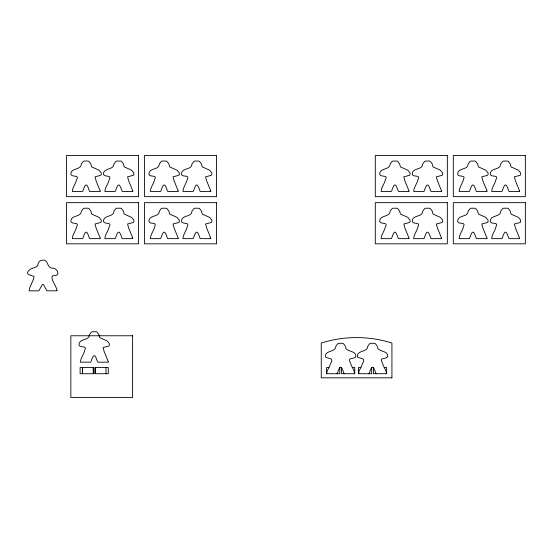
<?xml version="1.0" encoding="UTF-8"?>
<svg xmlns="http://www.w3.org/2000/svg" width="553" height="553" viewBox="0 0 553 553"><rect width="100%" height="100%" fill="white"/><g stroke="black" fill="none" stroke-linecap="round" stroke-linejoin="round"><path stroke-width="0.83" d="M82.425 373.717L82.425 367.545M93.284 373.717L93.284 367.545L80.123 367.545L80.123 373.717L93.346 373.717L93.346 367.545M95.151 367.545L95.088 373.717L95.088 367.545L108.312 367.545L108.312 373.717L95.088 373.717M106.01 373.717L106.01 367.545M354.445 373.717C354.936 370.545 351.12 366.556 350.609 363.127C346.558 356.713 353.367 359.789 355.821 356.775C356.671 350.049 345.908 352.379 345.528 346.862A4.341 4.341 0 0 0 345.259 345.984L343.531 343.752A3.429 3.429 0 0 0 342.673 343.302L338.609 343.302A3.429 3.429 0 0 0 337.752 343.752L336.03 345.984A4.341 4.341 0 0 0 335.761 346.862C335.429 352.399 323.74 350.229 325.717 357.231C329.996 359.084 334.171 357.777 330.279 364.171C329.899 367.227 326.152 370.904 326.844 373.717M386.347 373.717C386.844 370.545 383.029 366.556 382.517 363.127C378.466 356.713 385.275 359.789 387.729 356.775C388.579 350.049 377.817 352.379 377.436 346.862A4.341 4.341 0 0 0 377.167 345.984L375.439 343.752A3.429 3.429 0 0 0 374.581 343.302L370.517 343.302A3.429 3.429 0 0 0 369.66 343.752L367.939 345.984A4.341 4.341 0 0 0 367.662 346.862C367.337 352.399 355.648 350.229 357.618 357.231C361.904 359.084 366.079 357.777 362.187 364.171C361.807 367.227 358.061 370.904 358.752 373.717M328.924 367.545L326.546 367.545L326.546 373.717L339.777 373.717L339.777 367.545M352.358 367.545L354.736 367.545L354.736 373.717L341.512 373.717L341.512 367.545M360.833 367.545L358.455 367.545L358.455 373.717L371.678 373.717L371.678 367.545M384.266 367.545L386.644 367.545L386.644 373.717L373.42 373.717L373.42 367.545M82.501 367.545L82.501 373.717M376.558 373.717A0.843 0.843 0 0 1 375.805 373.254C373.199 365.125 371.906 365.125 369.293 373.254A0.843 0.843 0 0 1 368.54 373.717M344.65 373.717A0.843 0.843 0 0 1 343.897 373.254C341.291 365.125 339.998 365.125 337.385 373.254A0.843 0.843 0 0 1 336.632 373.717M57 290.387L56.71 290.823L46.915 290.823C42.125 282.272 43.722 282.058 38.897 290.823L29.109 290.823C29.268 286.378 33.463 281.422 34.051 276.548C31.486 275.118 23.91 274.73 29.592 269.85C31.853 267.555 36.477 268.136 37.874 265.198C37.887 262.869 39.526 260.276 42.035 260.187C49.521 259.129 45.712 268.378 53.323 268.274C58.155 268.855 60.291 276.438 53.703 275.574C48.201 276.224 57.208 287.311 57 290.387M100.238 191.034L99.941 191.469L90.153 191.469A0.843 0.843 0 0 1 89.399 190.999C86.786 182.877 85.494 182.877 82.888 190.999A0.843 0.843 0 0 1 82.134 191.469L72.339 191.469C72.097 187.951 75.851 183.714 76.521 179.925C79.915 174.306 72.63 177.575 70.964 174.527C70.113 167.801 80.876 170.13 81.256 164.614A4.341 4.341 0 0 1 81.526 163.736L83.254 161.504A3.429 3.429 0 0 1 84.111 161.054L88.176 161.054A3.429 3.429 0 0 1 89.033 161.504L90.754 163.736A4.341 4.341 0 0 1 91.024 164.614L91.667 166.895L99.022 170.2L101.24 172.854L101.317 174.527L100.681 175.336L94.998 176.836L96.111 180.879L100.238 191.034M100.238 238.205L99.941 238.64L90.153 238.64A0.843 0.843 0 0 1 89.399 238.177C86.786 230.048 85.494 230.048 82.888 238.177A0.843 0.843 0 0 1 82.134 238.64L72.339 238.64C72.097 235.122 75.851 230.884 76.521 227.096C79.915 221.483 72.63 224.746 70.964 221.705C70.113 214.972 80.876 217.301 81.256 211.792A4.341 4.341 0 0 1 81.526 210.907L83.254 208.675A3.429 3.429 0 0 1 84.111 208.225L88.176 208.225A3.429 3.429 0 0 1 89.033 208.675L90.754 210.907A4.341 4.341 0 0 1 91.024 211.792L91.667 214.066L99.022 217.377L101.24 220.032L101.317 221.705L100.681 222.513L94.998 224.006L96.111 228.05L100.238 238.205M108.312 361.745L108.015 362.18L98.227 362.18A0.843 0.843 0 0 1 97.473 361.717C94.86 353.588 93.568 353.588 90.962 361.717A0.843 0.843 0 0 1 90.208 362.18L80.42 362.18C80.385 358.358 84.104 353.899 84.886 349.779C87.45 344.996 79.266 348.473 78.961 344.678C78.982 338.443 88.95 340.759 89.33 335.332A4.341 4.341 0 0 1 89.6 334.447L91.328 332.215A3.429 3.429 0 0 1 92.185 331.765L96.25 331.765A3.429 3.429 0 0 1 97.107 332.215L98.828 334.447A4.341 4.341 0 0 1 99.105 335.332L99.74 337.606L107.095 340.918L109.314 343.572L109.397 345.238L108.754 346.054L103.072 347.547L104.185 351.59L108.312 361.745M132.81 191.034L132.513 191.469L122.725 191.469A0.843 0.843 0 0 1 121.971 190.999C119.358 182.877 118.066 182.877 115.459 190.999A0.843 0.843 0 0 1 114.706 191.469L104.911 191.469C104.669 187.951 108.423 183.714 109.093 179.925C112.48 174.306 105.201 177.575 103.535 174.527C102.678 167.801 113.448 170.13 113.828 164.614A4.341 4.341 0 0 1 114.098 163.736L115.819 161.504A3.429 3.429 0 0 1 116.676 161.054L120.748 161.054A3.429 3.429 0 0 1 121.605 161.504L123.326 163.736A4.341 4.341 0 0 1 123.596 164.614L124.238 166.895L131.593 170.2L133.812 172.854L133.888 174.527L133.252 175.336L127.563 176.836L128.683 180.879L132.81 191.034M132.81 238.205L132.513 238.64L122.725 238.64A0.843 0.843 0 0 1 121.971 238.177C119.358 230.048 118.066 230.048 115.459 238.177A0.843 0.843 0 0 1 114.706 238.64L104.911 238.64C104.669 235.122 108.423 230.884 109.093 227.096C112.48 221.483 105.201 224.746 103.535 221.705C102.678 214.972 113.448 217.301 113.828 211.792A4.341 4.341 0 0 1 114.098 210.907L115.819 208.675A3.429 3.429 0 0 1 116.676 208.225L120.748 208.225A3.429 3.429 0 0 1 121.605 208.675L123.326 210.907A4.341 4.341 0 0 1 123.596 211.792L124.238 214.066L131.593 217.377L133.812 220.032L133.888 221.705L133.252 222.513L127.563 224.006L128.683 228.05L132.81 238.205M178.246 191.034L177.948 191.469L168.16 191.469A0.843 0.843 0 0 1 167.407 190.999C164.794 182.877 163.501 182.877 160.895 190.999A0.843 0.843 0 0 1 160.142 191.469L150.347 191.469C150.305 187.64 154.052 183.188 154.819 179.068C157.384 174.278 149.199 177.755 148.895 173.967C148.916 167.732 158.884 170.048 159.264 164.614A4.341 4.341 0 0 1 159.534 163.736L161.262 161.504A3.429 3.429 0 0 1 162.119 161.054L166.183 161.054A3.429 3.429 0 0 1 167.041 161.504L168.762 163.736A4.341 4.341 0 0 1 169.038 164.614L169.674 166.895L177.029 170.2L179.248 172.854L179.331 174.527L178.688 175.336L173.006 176.836L174.119 180.879L178.246 191.034M178.246 238.205L177.948 238.64L168.16 238.64A0.843 0.843 0 0 1 167.407 238.177C164.794 230.048 163.501 230.048 160.895 238.177A0.843 0.843 0 0 1 160.142 238.64L150.347 238.64C150.305 234.818 154.052 230.359 154.819 226.239C157.384 221.456 149.199 224.933 148.895 221.138C148.916 214.903 158.884 217.218 159.264 211.792A4.341 4.341 0 0 1 159.534 210.907L161.262 208.675A3.429 3.429 0 0 1 162.119 208.225L166.183 208.225A3.429 3.429 0 0 1 167.041 208.675L168.762 210.907A4.341 4.341 0 0 1 169.038 211.792L169.674 214.066L177.029 217.377L179.248 220.032L179.331 221.705L178.688 222.513L173.006 224.006L174.119 228.05L178.246 238.205M210.817 191.034L210.52 191.469L200.732 191.469A0.843 0.843 0 0 1 199.979 190.999C197.366 182.877 196.073 182.877 193.467 190.999A0.843 0.843 0 0 1 192.714 191.469L182.919 191.469C182.87 187.64 186.624 183.188 187.384 179.068C189.956 174.278 181.771 177.755 181.46 173.967C181.488 167.732 191.456 170.048 191.836 164.614A4.341 4.341 0 0 1 192.105 163.736L193.826 161.504A3.429 3.429 0 0 1 194.684 161.054L198.755 161.054A3.429 3.429 0 0 1 199.612 161.504L201.333 163.736A4.341 4.341 0 0 1 201.603 164.614L202.246 166.895L209.601 170.2L211.82 172.854L211.896 174.527L211.26 175.336L205.571 176.836L206.691 180.879L210.817 191.034M210.817 238.205L210.52 238.64L200.732 238.64A0.843 0.843 0 0 1 199.979 238.177C197.366 230.048 196.073 230.048 193.467 238.177A0.843 0.843 0 0 1 192.714 238.64L182.919 238.64C182.87 234.818 186.624 230.359 187.384 226.239C189.956 221.456 181.771 224.933 181.46 221.138C181.488 214.903 191.456 217.218 191.836 211.792A4.341 4.341 0 0 1 192.105 210.907L193.826 208.675A3.429 3.429 0 0 1 194.684 208.225L198.755 208.225A3.429 3.429 0 0 1 199.612 208.675L201.333 210.907A4.341 4.341 0 0 1 201.603 211.792L202.246 214.066L209.601 217.377L211.82 220.032L211.896 221.705L211.26 222.513L205.571 224.006L206.691 228.05L210.817 238.205M409.02 191.034L408.722 191.469L398.934 191.469A0.843 0.843 0 0 1 398.181 190.999C395.568 182.877 394.275 182.877 391.669 190.999A0.843 0.843 0 0 1 390.916 191.469L381.121 191.469C380.851 187.951 384.653 183.714 385.303 179.925C388.69 174.306 381.411 177.575 379.745 174.527C378.895 167.801 389.658 170.13 390.038 164.614A4.341 4.341 0 0 1 390.307 163.736L392.029 161.504A3.429 3.429 0 0 1 392.886 161.054L396.957 161.054A3.429 3.429 0 0 1 397.814 161.504L399.536 163.736A4.341 4.341 0 0 1 399.805 164.614L400.448 166.895L407.803 170.2L410.022 172.854L410.098 174.527L409.462 175.336L403.773 176.836L404.893 180.879L409.02 191.034M409.02 238.205L408.722 238.64L398.934 238.64A0.843 0.843 0 0 1 398.181 238.177C395.568 230.048 394.275 230.048 391.669 238.177A0.843 0.843 0 0 1 390.916 238.64L381.121 238.64C380.851 235.129 384.653 230.884 385.303 227.096C388.69 221.483 381.411 224.746 379.745 221.705C378.895 214.972 389.658 217.301 390.038 211.792A4.341 4.341 0 0 1 390.307 210.907L392.029 208.675A3.429 3.429 0 0 1 392.886 208.225L396.957 208.225A3.429 3.429 0 0 1 397.814 208.675L399.536 210.907A4.341 4.341 0 0 1 399.805 211.792L400.448 214.066L407.803 217.377L410.022 220.032L410.098 221.705L409.462 222.513L403.773 224.006L404.893 228.05L409.02 238.205M441.584 191.034L441.294 191.469L431.506 191.469A0.843 0.843 0 0 1 430.752 190.999C428.14 182.877 426.847 182.877 424.234 190.999A0.843 0.843 0 0 1 423.48 191.469L413.692 191.469C413.644 187.64 417.391 183.188 418.158 179.068C420.729 174.278 412.545 177.755 412.234 173.967C412.262 167.732 422.229 170.048 422.61 164.614A4.341 4.341 0 0 1 422.879 163.736L424.6 161.504A3.429 3.429 0 0 1 425.457 161.054L429.529 161.054A3.429 3.429 0 0 1 430.386 161.504L432.107 163.736A4.341 4.341 0 0 1 432.377 164.614L433.02 166.895L440.375 170.2L442.594 172.854L442.67 174.527L442.034 175.336L436.345 176.836L437.464 180.879L441.584 191.034M441.584 238.205L441.294 238.64L431.506 238.64A0.843 0.843 0 0 1 430.752 238.177C428.14 230.048 426.847 230.048 424.234 238.177A0.843 0.843 0 0 1 423.48 238.64L413.692 238.64C413.644 234.818 417.391 230.359 418.158 226.239C420.729 221.456 412.545 224.933 412.234 221.138C412.262 214.903 422.229 217.218 422.61 211.792A4.341 4.341 0 0 1 422.879 210.907L424.6 208.675A3.429 3.429 0 0 1 425.457 208.225L429.529 208.225A3.429 3.429 0 0 1 430.386 208.675L432.107 210.907A4.341 4.341 0 0 1 432.377 211.792L433.02 214.066L440.375 217.377L442.594 220.032L442.67 221.705L442.034 222.513L436.345 224.006L437.464 228.05L441.584 238.205M487.027 191.034L486.73 191.469L476.942 191.469A0.843 0.843 0 0 1 476.188 190.999C473.575 182.877 472.283 182.877 469.677 190.999A0.843 0.843 0 0 1 468.923 191.469L459.128 191.469C459.08 187.64 462.833 183.188 463.601 179.068C466.165 174.278 457.981 177.755 457.67 173.967C457.697 167.732 467.665 170.048 468.045 164.614A4.341 4.341 0 0 1 468.315 163.736L470.036 161.504A3.429 3.429 0 0 1 470.9 161.054L474.965 161.054A3.429 3.429 0 0 1 475.822 161.504L477.543 163.736A4.341 4.341 0 0 1 477.813 164.614L478.456 166.895L485.81 170.2L488.029 172.854L488.105 174.527L487.47 175.336L481.787 176.836L482.9 180.879L487.027 191.034M487.027 238.205L486.73 238.64L476.942 238.64A0.843 0.843 0 0 1 476.188 238.177C473.575 230.048 472.283 230.048 469.677 238.177A0.843 0.843 0 0 1 468.923 238.64L459.128 238.64C459.08 234.818 462.833 230.359 463.601 226.239C466.165 221.456 457.981 224.933 457.67 221.138C457.697 214.903 467.665 217.218 468.045 211.792A4.341 4.341 0 0 1 468.315 210.907L470.036 208.675A3.429 3.429 0 0 1 470.9 208.225L474.965 208.225A3.429 3.429 0 0 1 475.822 208.675L477.543 210.907A4.341 4.341 0 0 1 477.813 211.792L478.456 214.066L485.81 217.377L488.029 220.032L488.105 221.705L487.47 222.513L481.787 224.006L482.9 228.05L487.027 238.205M519.592 191.034L519.302 191.469L509.513 191.469A0.843 0.843 0 0 1 508.76 190.999C506.147 182.877 504.854 182.877 502.242 190.999A0.843 0.843 0 0 1 501.488 191.469L491.7 191.469C491.652 187.64 495.405 183.188 496.165 179.068C498.737 174.278 490.552 177.755 490.241 173.967C490.269 167.732 500.237 170.048 500.617 164.614A4.341 4.341 0 0 1 500.887 163.736L502.608 161.504A3.429 3.429 0 0 1 503.465 161.054L507.536 161.054A3.429 3.429 0 0 1 508.394 161.504L510.115 163.736A4.341 4.341 0 0 1 510.384 164.614L511.027 166.895L518.382 170.2L520.601 172.854L520.677 174.527L520.041 175.336L514.352 176.836L515.472 180.879L519.592 191.034M519.592 238.205L519.302 238.64L509.513 238.64A0.843 0.843 0 0 1 508.76 238.177C506.147 230.048 504.854 230.048 502.242 238.177A0.843 0.843 0 0 1 501.488 238.64L491.7 238.64C491.652 234.818 495.405 230.359 496.165 226.239C498.737 221.456 490.552 224.933 490.241 221.138C490.269 214.903 500.237 217.218 500.617 211.792A4.341 4.341 0 0 1 500.887 210.907L502.608 208.675A3.429 3.429 0 0 1 503.465 208.225L507.536 208.225A3.429 3.429 0 0 1 508.394 208.675L510.115 210.907A4.341 4.341 0 0 1 510.384 211.792L511.027 214.066L518.382 217.377L520.601 220.032L520.677 221.705L520.041 222.513L514.352 224.006L515.472 228.05L519.592 238.205M138.561 155.483L66.512 155.483L66.512 196.654L138.561 196.654L138.561 155.483M216.569 155.483L144.52 155.483L144.52 196.654L216.569 196.654L216.569 155.483M447.342 155.483L375.293 155.483L375.293 196.654L447.342 196.654L447.342 155.483M525.35 155.483L453.301 155.483L453.301 196.654L525.35 196.654L525.35 155.483M138.561 202.661L66.512 202.661L66.512 243.832L138.561 243.832L138.561 202.661M216.569 202.661L144.52 202.661L144.52 243.832L216.569 243.832L216.569 202.661M447.342 202.661L375.293 202.661L375.293 243.832L447.342 243.832L447.342 202.661M525.35 202.661L453.301 202.661L453.301 243.832L525.35 243.832L525.35 202.661M132.596 335.761L70.839 335.761L70.839 397.517L132.596 397.517L132.596 335.761M391.925 377.837L321.265 377.837L321.265 343.047A117.084 117.084 0 0 1 391.925 343.047L391.925 377.837"/></g></svg>
